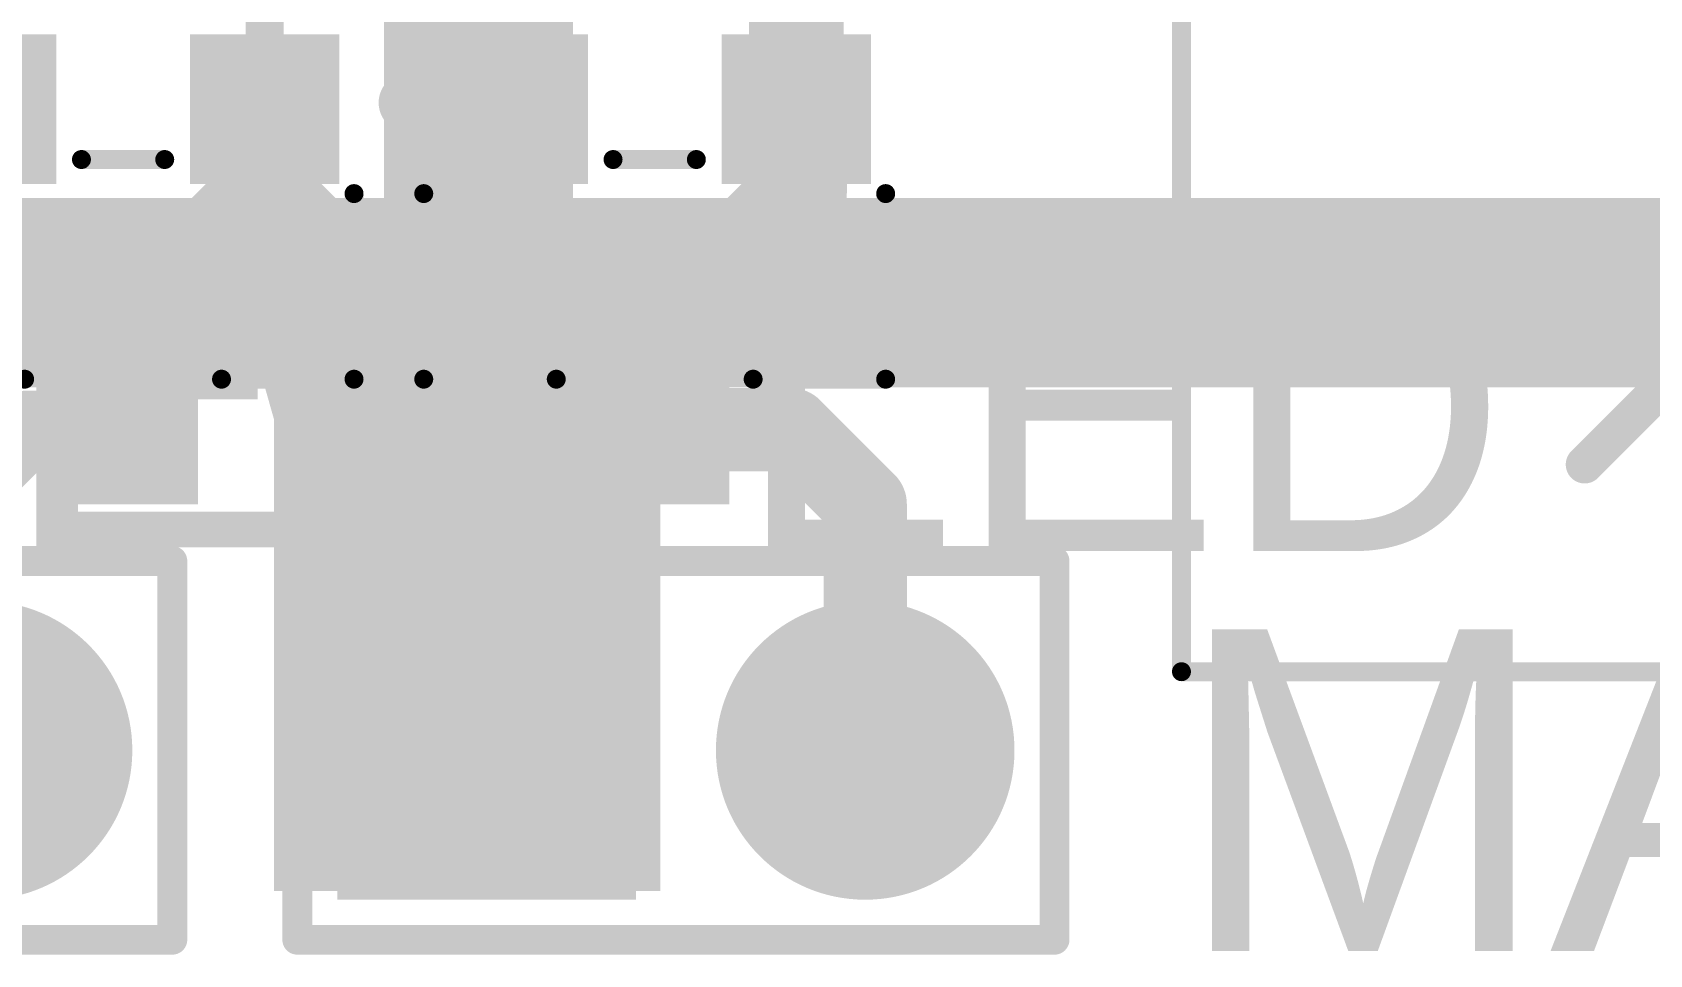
# Model space of a CAD drawing. Header units: millimetres. Extents: x 0 to 214, y 0 to 214.
# Drawn here: x 4.0042 to 4.4313, y -0.1018 to 0.1417 of the extents above; entities that cross this region are included whole.
import ezdxf

# ---------------------------------------------------------------- set-up
doc = ezdxf.new("R2010")
doc.units = ezdxf.units.MM
doc.header["$MEASUREMENT"] = 0
for name, color, linetype in [('BottomLayer', 5, 'Continuous'), ('BottomOverlay', 54, 'Continuous'), ('BottomPaste', 16, 'Continuous'), ('BottomSolder', 6, 'Continuous'), ('MultiLayer', 9, 'Continuous'), ('PadHoleLayer', 156, 'Continuous'), ('TopLayer', 1, 'Continuous'), ('TopOverlay', 2, 'Continuous'), ('TopSolder', 216, 'Continuous')]:
    doc.layers.add(name, color=color, linetype=linetype)
doc.styles.add('Arial', font='', dxfattribs={"height": 0.2})
doc.styles.get('Arial').set_extended_font_data('Arial')

# ---------------------------------------------------------------- blocks, each defined once
blk = doc.blocks.new('TBP01R1_508_03BE_90')
at = {"layer": 'TopOverlay'}
for points, const_width in [([(0.4315, 0.3937), (-0.2315, 0.3937)], 0.005), ([(0.4315, 0.3937), (0.4315, -0.07874)], 0.005), ([(0.325, 0.339), (0.306, 0.32)], 0.01), ([(0.306, 0.32), (0.274, 0.32)], 0.01)]:
    blk.add_lwpolyline(points, dxfattribs=dict(at, const_width=const_width))
for points, const_width in [([(0.43025, 0.3937, 1), (0.43275, 0.3937, 1)], 0.0025), ([(0.43025, 0.3937, 1), (0.43275, 0.3937, 1)], 0.0025), ([(0.3225, 0.339, 1), (0.3275, 0.339, 1)], 0.005), ([(0.3035, 0.32, 1), (0.3085, 0.32, 1)], 0.005), ([(0.3035, 0.32, 1), (0.3085, 0.32, 1)], 0.005)]:
    blk.add_lwpolyline(points, format="xyb", close=True, dxfattribs=dict(at, const_width=const_width))
blk = doc.blocks.new('SOT23_3_B_115')
at = {"layer": 'BottomLayer'}
for points in [[(-0.02166, 0.02657), (-0.05316, 0.02657), (-0.05316, 0.05807), (-0.02166, 0.05807)], [(0.05314, 0.02657), (0.02165, 0.02657), (0.02165, 0.05807), (0.05314, 0.05807)], [(0.01574, -0.05807), (-0.01575, -0.05807), (-0.01575, -0.02657), (0.01574, -0.02657)]]:
    blk.add_hatch(color=5, dxfattribs=at).paths.add_polyline_path(points)
at = {"layer": 'BottomPaste'}
for points in [[(-0.02166, 0.02657), (-0.05316, 0.02657), (-0.05316, 0.05807), (-0.02166, 0.05807)], [(0.05314, 0.02657), (0.02165, 0.02657), (0.02165, 0.05807), (0.05314, 0.05807)], [(0.01574, -0.05807), (-0.01575, -0.05807), (-0.01575, -0.02657), (0.01574, -0.02657)]]:
    blk.add_hatch(color=16, dxfattribs=at).paths.add_polyline_path(points)
at = {"layer": 'BottomSolder'}
for points in [[(-0.01766, 0.02257), (-0.05716, 0.02257), (-0.05716, 0.06207), (-0.01766, 0.06207)], [(0.05714, 0.02257), (0.01765, 0.02257), (0.01765, 0.06207), (0.05714, 0.06207)], [(0.01974, -0.06207), (-0.01975, -0.06207), (-0.01975, -0.02257), (0.01974, -0.02257)]]:
    blk.add_hatch(color=6, dxfattribs=at).paths.add_polyline_path(points)
at = {"layer": 'BottomOverlay'}
for points, const_width in [([(-0.062, 0.044, 1), (-0.068, 0.044, 1)], 0.00984), ([(-0.07046, 0.044, 1), (-0.06554, 0.044, 1)], 0.00492), ([(-0.06446, 0.044, 1), (-0.05954, 0.044, 1)], 0.00492), ([(-0.01226, 0.029, 1), (-0.00976, 0.029, 1)], 0.0025), ([(0.00974, 0.029, 1), (0.01224, 0.029, 1)], 0.0025), ([(-0.06226, 0.02, 1), (-0.05976, 0.02, 1)], 0.0025), ([(0.05974, 0.02, 1), (0.06224, 0.02, 1)], 0.0025), ([(-0.06226, -0.029, 1), (-0.05976, -0.029, 1)], 0.0025), ([(-0.06226, -0.029, 1), (-0.05976, -0.029, 1)], 0.0025), ([(-0.02726, -0.029, 1), (-0.02476, -0.029, 1)], 0.0025), ([(0.02474, -0.029, 1), (0.02724, -0.029, 1)], 0.0025), ([(0.05974, -0.029, 1), (0.06224, -0.029, 1)], 0.0025), ([(0.05974, -0.029, 1), (0.06224, -0.029, 1)], 0.0025)]:
    blk.add_lwpolyline(points, format="xyb", close=True, dxfattribs=dict(at, const_width=const_width))
at = {"layer": 'BottomOverlay', "const_width": 0.005}
for points in [[(-0.01101, 0.029), (0.01099, 0.029)], [(-0.06101, -0.029), (-0.06101, 0.02)], [(0.06099, -0.029), (0.06099, 0.02)], [(-0.06101, -0.029), (-0.02601, -0.029)], [(0.02599, -0.029), (0.06099, -0.029)]]:
    blk.add_lwpolyline(points, dxfattribs=at)
blk = doc.blocks.new('SOT23_3_B_163')
at = {"layer": 'BottomLayer'}
for points in [[(-0.02166, 0.02657), (-0.05316, 0.02657), (-0.05316, 0.05807), (-0.02166, 0.05807)], [(0.05314, 0.02657), (0.02165, 0.02657), (0.02165, 0.05807), (0.05314, 0.05807)], [(0.01574, -0.05807), (-0.01575, -0.05807), (-0.01575, -0.02657), (0.01574, -0.02657)]]:
    blk.add_hatch(color=5, dxfattribs=at).paths.add_polyline_path(points)
at = {"layer": 'BottomPaste'}
for points in [[(-0.02166, 0.02657), (-0.05316, 0.02657), (-0.05316, 0.05807), (-0.02166, 0.05807)], [(0.05314, 0.02657), (0.02165, 0.02657), (0.02165, 0.05807), (0.05314, 0.05807)], [(0.01574, -0.05807), (-0.01575, -0.05807), (-0.01575, -0.02657), (0.01574, -0.02657)]]:
    blk.add_hatch(color=16, dxfattribs=at).paths.add_polyline_path(points)
at = {"layer": 'BottomSolder'}
for points in [[(-0.01766, 0.02257), (-0.05716, 0.02257), (-0.05716, 0.06207), (-0.01766, 0.06207)], [(0.05714, 0.02257), (0.01765, 0.02257), (0.01765, 0.06207), (0.05714, 0.06207)], [(0.01974, -0.06207), (-0.01975, -0.06207), (-0.01975, -0.02257), (0.01974, -0.02257)]]:
    blk.add_hatch(color=6, dxfattribs=at).paths.add_polyline_path(points)
at = {"layer": 'BottomOverlay'}
for points, const_width in [([(-0.062, 0.044, 1), (-0.068, 0.044, 1)], 0.00984), ([(-0.07046, 0.044, 1), (-0.06554, 0.044, 1)], 0.00492), ([(-0.06446, 0.044, 1), (-0.05954, 0.044, 1)], 0.00492), ([(-0.01226, 0.029, 1), (-0.00976, 0.029, 1)], 0.0025), ([(0.00974, 0.029, 1), (0.01224, 0.029, 1)], 0.0025), ([(-0.06226, 0.02, 1), (-0.05976, 0.02, 1)], 0.0025), ([(0.05974, 0.02, 1), (0.06224, 0.02, 1)], 0.0025), ([(-0.06226, -0.029, 1), (-0.05976, -0.029, 1)], 0.0025), ([(-0.06226, -0.029, 1), (-0.05976, -0.029, 1)], 0.0025), ([(-0.02726, -0.029, 1), (-0.02476, -0.029, 1)], 0.0025), ([(0.02474, -0.029, 1), (0.02724, -0.029, 1)], 0.0025), ([(0.05974, -0.029, 1), (0.06224, -0.029, 1)], 0.0025), ([(0.05974, -0.029, 1), (0.06224, -0.029, 1)], 0.0025)]:
    blk.add_lwpolyline(points, format="xyb", close=True, dxfattribs=dict(at, const_width=const_width))
at = {"layer": 'BottomOverlay', "const_width": 0.005}
for points in [[(-0.01101, 0.029), (0.01099, 0.029)], [(-0.06101, -0.029), (-0.06101, 0.02)], [(0.06099, -0.029), (0.06099, 0.02)], [(-0.06101, -0.029), (-0.02601, -0.029)], [(0.02599, -0.029), (0.06099, -0.029)]]:
    blk.add_lwpolyline(points, dxfattribs=at)
blk = doc.blocks.new('HDR1X4_166')
at = {"layer": 'BottomLayer'}
blk.add_hatch(color=5, dxfattribs=at).paths.add_polyline_path([(-0.03543, 0.03543), (0.03543, 0.03543), (0.03543, -0.03543), (-0.03543, -0.03543)])
h = blk.add_hatch(color=5, dxfattribs=at)
edge = h.paths.add_edge_path()
edge.add_arc((0.1, 0), 0.03543, 0, 360)
h = blk.add_hatch(color=5, dxfattribs=at)
edge = h.paths.add_edge_path()
edge.add_arc((0.2, 0), 0.03543, 0, 360)
h = blk.add_hatch(color=5, dxfattribs=at)
edge = h.paths.add_edge_path()
edge.add_arc((0.3, 0), 0.03543, 0, 360)
at = {"layer": 'BottomSolder'}
blk.add_hatch(color=6, dxfattribs=at).paths.add_polyline_path([(-0.03943, 0.03943), (0.03943, 0.03943), (0.03943, -0.03943), (-0.03943, -0.03943)])
h = blk.add_hatch(color=6, dxfattribs=at)
edge = h.paths.add_edge_path()
edge.add_arc((0.1, 0), 0.03943, 0, 360)
h = blk.add_hatch(color=6, dxfattribs=at)
edge = h.paths.add_edge_path()
edge.add_arc((0.2, 0), 0.03943, 0, 360)
h = blk.add_hatch(color=6, dxfattribs=at)
edge = h.paths.add_edge_path()
edge.add_arc((0.3, 0), 0.03943, 0, 360)
at = {"layer": 'MultiLayer'}
blk.add_hatch(color=9, dxfattribs=at).paths.add_polyline_path([(-0.03543, 0.03543), (0.03543, 0.03543), (0.03543, -0.03543), (-0.03543, -0.03543)])
h = blk.add_hatch(color=9, dxfattribs=at)
edge = h.paths.add_edge_path()
edge.add_arc((0.1, 0), 0.03543, 0, 360)
h = blk.add_hatch(color=9, dxfattribs=at)
edge = h.paths.add_edge_path()
edge.add_arc((0.2, 0), 0.03543, 0, 360)
h = blk.add_hatch(color=9, dxfattribs=at)
edge = h.paths.add_edge_path()
edge.add_arc((0.3, 0), 0.03543, 0, 360)
at = {"layer": 'PadHoleLayer'}
h = blk.add_hatch(color=156, dxfattribs=at)
edge = h.paths.add_edge_path()
edge.add_arc((0, 0), 0.0187, 0, 360)
h = blk.add_hatch(color=156, dxfattribs=at)
edge = h.paths.add_edge_path()
edge.add_arc((0.1, 0), 0.0187, 0, 360)
h = blk.add_hatch(color=156, dxfattribs=at)
edge = h.paths.add_edge_path()
edge.add_arc((0.2, 0), 0.0187, 0, 360)
h = blk.add_hatch(color=156, dxfattribs=at)
edge = h.paths.add_edge_path()
edge.add_arc((0.3, 0), 0.0187, 0, 360)
at = {"layer": 'TopLayer'}
blk.add_hatch(color=1, dxfattribs=at).paths.add_polyline_path([(-0.03543, 0.03543), (0.03543, 0.03543), (0.03543, -0.03543), (-0.03543, -0.03543)])
h = blk.add_hatch(color=1, dxfattribs=at)
edge = h.paths.add_edge_path()
edge.add_arc((0.1, 0), 0.03543, 0, 360)
h = blk.add_hatch(color=1, dxfattribs=at)
edge = h.paths.add_edge_path()
edge.add_arc((0.2, 0), 0.03543, 0, 360)
h = blk.add_hatch(color=1, dxfattribs=at)
edge = h.paths.add_edge_path()
edge.add_arc((0.3, 0), 0.03543, 0, 360)
at = {"layer": 'TopSolder'}
blk.add_hatch(color=216, dxfattribs=at).paths.add_polyline_path([(-0.03943, 0.03943), (0.03943, 0.03943), (0.03943, -0.03943), (-0.03943, -0.03943)])
h = blk.add_hatch(color=216, dxfattribs=at)
edge = h.paths.add_edge_path()
edge.add_arc((0.1, 0), 0.03943, 0, 360)
h = blk.add_hatch(color=216, dxfattribs=at)
edge = h.paths.add_edge_path()
edge.add_arc((0.2, 0), 0.03943, 0, 360)
h = blk.add_hatch(color=216, dxfattribs=at)
edge = h.paths.add_edge_path()
edge.add_arc((0.3, 0), 0.03943, 0, 360)
at = {"layer": 'TopOverlay', "const_width": 0.00787}
for points in [[(-0.05, 0.05), (0.35, 0.05)], [(-0.05, -0.05), (-0.05, 0.05)], [(0.35, -0.05), (0.35, 0.05)], [(-0.05, -0.05), (0.35, -0.05)]]:
    blk.add_lwpolyline(points, dxfattribs=at)
at = {"layer": 'TopOverlay', "const_width": 0.00394}
for points in [[(-0.05197, 0.05, 1), (-0.04803, 0.05, 1)], [(-0.05197, 0.05, 1), (-0.04803, 0.05, 1)], [(0.34803, 0.05, 1), (0.35197, 0.05, 1)], [(0.34803, 0.05, 1), (0.35197, 0.05, 1)], [(-0.05197, -0.05, 1), (-0.04803, -0.05, 1)], [(-0.05197, -0.05, 1), (-0.04803, -0.05, 1)], [(0.34803, -0.05, 1), (0.35197, -0.05, 1)], [(0.34803, -0.05, 1), (0.35197, -0.05, 1)]]:
    blk.add_lwpolyline(points, format="xyb", close=True, dxfattribs=at)
blk = doc.blocks.new('HDR1X2_167')
at = {"layer": 'BottomLayer'}
blk.add_hatch(color=5, dxfattribs=at).paths.add_polyline_path([(-0.03543, 0.03543), (0.03543, 0.03543), (0.03543, -0.03543), (-0.03543, -0.03543)])
h = blk.add_hatch(color=5, dxfattribs=at)
edge = h.paths.add_edge_path()
edge.add_arc((0.1, 0), 0.03543, 0, 360)
at = {"layer": 'BottomSolder'}
blk.add_hatch(color=6, dxfattribs=at).paths.add_polyline_path([(-0.03943, 0.03943), (0.03943, 0.03943), (0.03943, -0.03943), (-0.03943, -0.03943)])
h = blk.add_hatch(color=6, dxfattribs=at)
edge = h.paths.add_edge_path()
edge.add_arc((0.1, 0), 0.03943, 0, 360)
at = {"layer": 'MultiLayer'}
blk.add_hatch(color=9, dxfattribs=at).paths.add_polyline_path([(-0.03543, 0.03543), (0.03543, 0.03543), (0.03543, -0.03543), (-0.03543, -0.03543)])
h = blk.add_hatch(color=9, dxfattribs=at)
edge = h.paths.add_edge_path()
edge.add_arc((0.1, 0), 0.03543, 0, 360)
at = {"layer": 'PadHoleLayer'}
h = blk.add_hatch(color=156, dxfattribs=at)
edge = h.paths.add_edge_path()
edge.add_arc((0, 0), 0.01772, 0, 360)
h = blk.add_hatch(color=156, dxfattribs=at)
edge = h.paths.add_edge_path()
edge.add_arc((0.1, 0), 0.01772, 0, 360)
at = {"layer": 'TopLayer'}
blk.add_hatch(color=1, dxfattribs=at).paths.add_polyline_path([(-0.03543, 0.03543), (0.03543, 0.03543), (0.03543, -0.03543), (-0.03543, -0.03543)])
h = blk.add_hatch(color=1, dxfattribs=at)
edge = h.paths.add_edge_path()
edge.add_arc((0.1, 0), 0.03543, 0, 360)
at = {"layer": 'TopSolder'}
blk.add_hatch(color=216, dxfattribs=at).paths.add_polyline_path([(-0.03943, 0.03943), (0.03943, 0.03943), (0.03943, -0.03943), (-0.03943, -0.03943)])
h = blk.add_hatch(color=216, dxfattribs=at)
edge = h.paths.add_edge_path()
edge.add_arc((0.1, 0), 0.03943, 0, 360)
at = {"layer": 'TopOverlay', "const_width": 0.00787}
for points in [[(-0.05, -0.05), (-0.05, 0.05)], [(-0.05, 0.05), (0.15, 0.05)], [(0.15, -0.05), (0.15, 0.05)], [(-0.05, -0.05), (0.15, -0.05)]]:
    blk.add_lwpolyline(points, dxfattribs=at)
at = {"layer": 'TopOverlay', "const_width": 0.00394}
for points in [[(-0.05197, 0.05, 1), (-0.04803, 0.05, 1)], [(-0.05197, 0.05, 1), (-0.04803, 0.05, 1)], [(0.14803, 0.05, 1), (0.15197, 0.05, 1)], [(0.14803, 0.05, 1), (0.15197, 0.05, 1)], [(-0.05197, -0.05, 1), (-0.04803, -0.05, 1)], [(-0.05197, -0.05, 1), (-0.04803, -0.05, 1)], [(0.14803, -0.05, 1), (0.15197, -0.05, 1)], [(0.14803, -0.05, 1), (0.15197, -0.05, 1)]]:
    blk.add_lwpolyline(points, format="xyb", close=True, dxfattribs=at)

msp = doc.modelspace()

# ---------------------------------------------------------------- hatches: boundary and pattern name
at = {"layer": 'TopLayer'}
msp.add_hatch(color=1, dxfattribs=at).paths.add_polyline_path([(4.068, -0.085), (4.17, -0.085), (4.17, 0.098), (4.068, 0.098)])

# ---------------------------------------------------------------- linework, layer by layer
at = {"layer": 'BottomLayer'}
for points, const_width in [([(4.20595, 0.1215), (4.20595, 0.238)], 0.025), ([(4.13114, 0.1215), (4.13114, 0.16917)], 0.02), ([(4.06554, 0.1215), (4.06554, 0.14724)], 0.01), ([(4.06529, 0.09931), (4.06529, 0.12474)], 0.025), ([(4.06554, 0.09907), (4.06554, 0.1215)], 0.025), ([(4.20595, 0.1215), (4.20679, 0.1215)], 0.025), ([(4.20679, 0.09931), (4.20679, 0.1215)], 0.025), ([(4.0474, 0.08142), (4.06529, 0.09931)], 0.025), ([(4.06554, 0.09907), (4.08318, 0.08142)], 0.025), ([(4.1889, 0.08142), (4.20679, 0.09931)], 0.025), ([(3.94168, 0.08142), (4.0474, 0.08142)], 0.025), ([(4.08318, 0.08142), (4.1889, 0.08142)], 0.025), ([(3.99114, 0.02546), (4.00286, 0.03717)], 0.02), ([(4.00286, 0.03717), (4.02781, 0.03717)], 0.02), ([(4.02781, 0.03717), (4.02813, 0.03685)], 0.02), ([(4.16854, 0.03685), (4.20446, 0.03685)], 0.022), ([(4.20446, 0.03685), (4.22414, 0.01717)], 0.022), ([(4.02239, 0.0311), (4.02813, 0.03685)], 0.02), ([(4.22414, -0.04783), (4.22414, 0.01717)], 0.022)]:
    msp.add_lwpolyline(points, dxfattribs=dict(at, const_width=const_width))
for points, const_width in [([(4.05904, 0.12474, 1), (4.07154, 0.12474, 1)], 0.0125), ([(4.05929, 0.1215, 1), (4.07179, 0.1215, 1)], 0.0125), ([(4.1997, 0.1215, 1), (4.2122, 0.1215, 1)], 0.0125), ([(4.1997, 0.1215, 1), (4.2122, 0.1215, 1)], 0.0125), ([(4.20054, 0.1215, 1), (4.21304, 0.1215, 1)], 0.0125), ([(4.20054, 0.1215, 1), (4.21304, 0.1215, 1)], 0.0125), ([(4.12614, 0.1215, 1), (4.13614, 0.1215, 1)], 0.01), ([(4.06304, 0.1215, 1), (4.06804, 0.1215, 1)], 0.005), ([(4.05904, 0.09931, 1), (4.07154, 0.09931, 1)], 0.0125), ([(4.05904, 0.09931, 1), (4.07154, 0.09931, 1)], 0.0125), ([(4.05929, 0.09907, 1), (4.07179, 0.09907, 1)], 0.0125), ([(4.05929, 0.09907, 1), (4.07179, 0.09907, 1)], 0.0125), ([(4.20054, 0.09931, 1), (4.21304, 0.09931, 1)], 0.0125), ([(4.20054, 0.09931, 1), (4.21304, 0.09931, 1)], 0.0125), ([(4.04115, 0.08142, 1), (4.05365, 0.08142, 1)], 0.0125), ([(4.04115, 0.08142, 1), (4.05365, 0.08142, 1)], 0.0125), ([(4.07693, 0.08142, 1), (4.08943, 0.08142, 1)], 0.0125), ([(4.07693, 0.08142, 1), (4.08943, 0.08142, 1)], 0.0125), ([(4.18265, 0.08142, 1), (4.19515, 0.08142, 1)], 0.0125), ([(4.18265, 0.08142, 1), (4.19515, 0.08142, 1)], 0.0125), ([(3.99786, 0.03717, 1), (4.00786, 0.03717, 1)], 0.01), ([(3.99786, 0.03717, 1), (4.00786, 0.03717, 1)], 0.01), ([(4.02281, 0.03717, 1), (4.03281, 0.03717, 1)], 0.01), ([(4.02281, 0.03717, 1), (4.03281, 0.03717, 1)], 0.01), ([(4.16304, 0.03685, 1), (4.17404, 0.03685, 1)], 0.011), ([(4.19896, 0.03685, 1), (4.20996, 0.03685, 1)], 0.011), ([(4.19896, 0.03685, 1), (4.20996, 0.03685, 1)], 0.011), ([(4.02313, 0.03685, 1), (4.03313, 0.03685, 1)], 0.01), ([(4.02313, 0.03685, 1), (4.03313, 0.03685, 1)], 0.01), ([(4.01739, 0.0311, 1), (4.02739, 0.0311, 1)], 0.01), ([(4.21864, 0.01717, 1), (4.22964, 0.01717, 1)], 0.011), ([(4.21864, 0.01717, 1), (4.22964, 0.01717, 1)], 0.011), ([(4.21864, -0.04783, 1), (4.22964, -0.04783, 1)], 0.011)]:
    msp.add_lwpolyline(points, format="xyb", close=True, dxfattribs=dict(at, const_width=const_width))
at = {"layer": 'TopLayer', "const_width": 0.05}
for points in [[(4.122, -0.04569), (4.122, 0.44528)], [(3.738, 0.073), (4.078, 0.073)], [(4.126, 0.073), (4.97567, 0.073)], [(4.122, -0.04569), (4.12414, -0.04783)]]:
    msp.add_lwpolyline(points, dxfattribs=at)
at = {"layer": 'TopLayer', "const_width": 0.025}
for points in [[(4.0655, 0.073, 1), (4.0905, 0.073, 1)], [(4.1135, 0.073, 1), (4.1385, 0.073, 1)], [(4.1095, -0.04569, 1), (4.1345, -0.04569, 1)], [(4.1095, -0.04569, 1), (4.1345, -0.04569, 1)], [(4.11164, -0.04783, 1), (4.13664, -0.04783, 1)]]:
    msp.add_lwpolyline(points, format="xyb", close=True, dxfattribs=at)

# ---------------------------------------------------------------- block references
at = {"rotation": 180}
msp.add_blockref('TBP01R1_508_03BE_90', (4.73917, 0.36664), dxfattribs=at)
for name, p in [('SOT23_3_B_115', (4.02814, 0.07917)), ('SOT23_3_B_163', (4.16855, 0.07917)), ('HDR1X4_166', (3.69114, -0.04783)), ('HDR1X2_167', (4.12414, -0.04783))]:
    msp.add_blockref(name, p)

# ---------------------------------------------------------------- texts
at = {"layer": 'TopOverlay', "style": 'Arial'}
for s, height, p in [('RGB LED', 0.085, (3.63914, 0.00578)), ('W-LED', 0.075, (4.05614, 0.00479)), ('MAIN-HEATER', 0.085, (4.306, -0.10084))]:
    msp.add_text(s, height=height, rotation=360, dxfattribs=at).set_placement(p)

doc.saveas('drawing.dxf')
